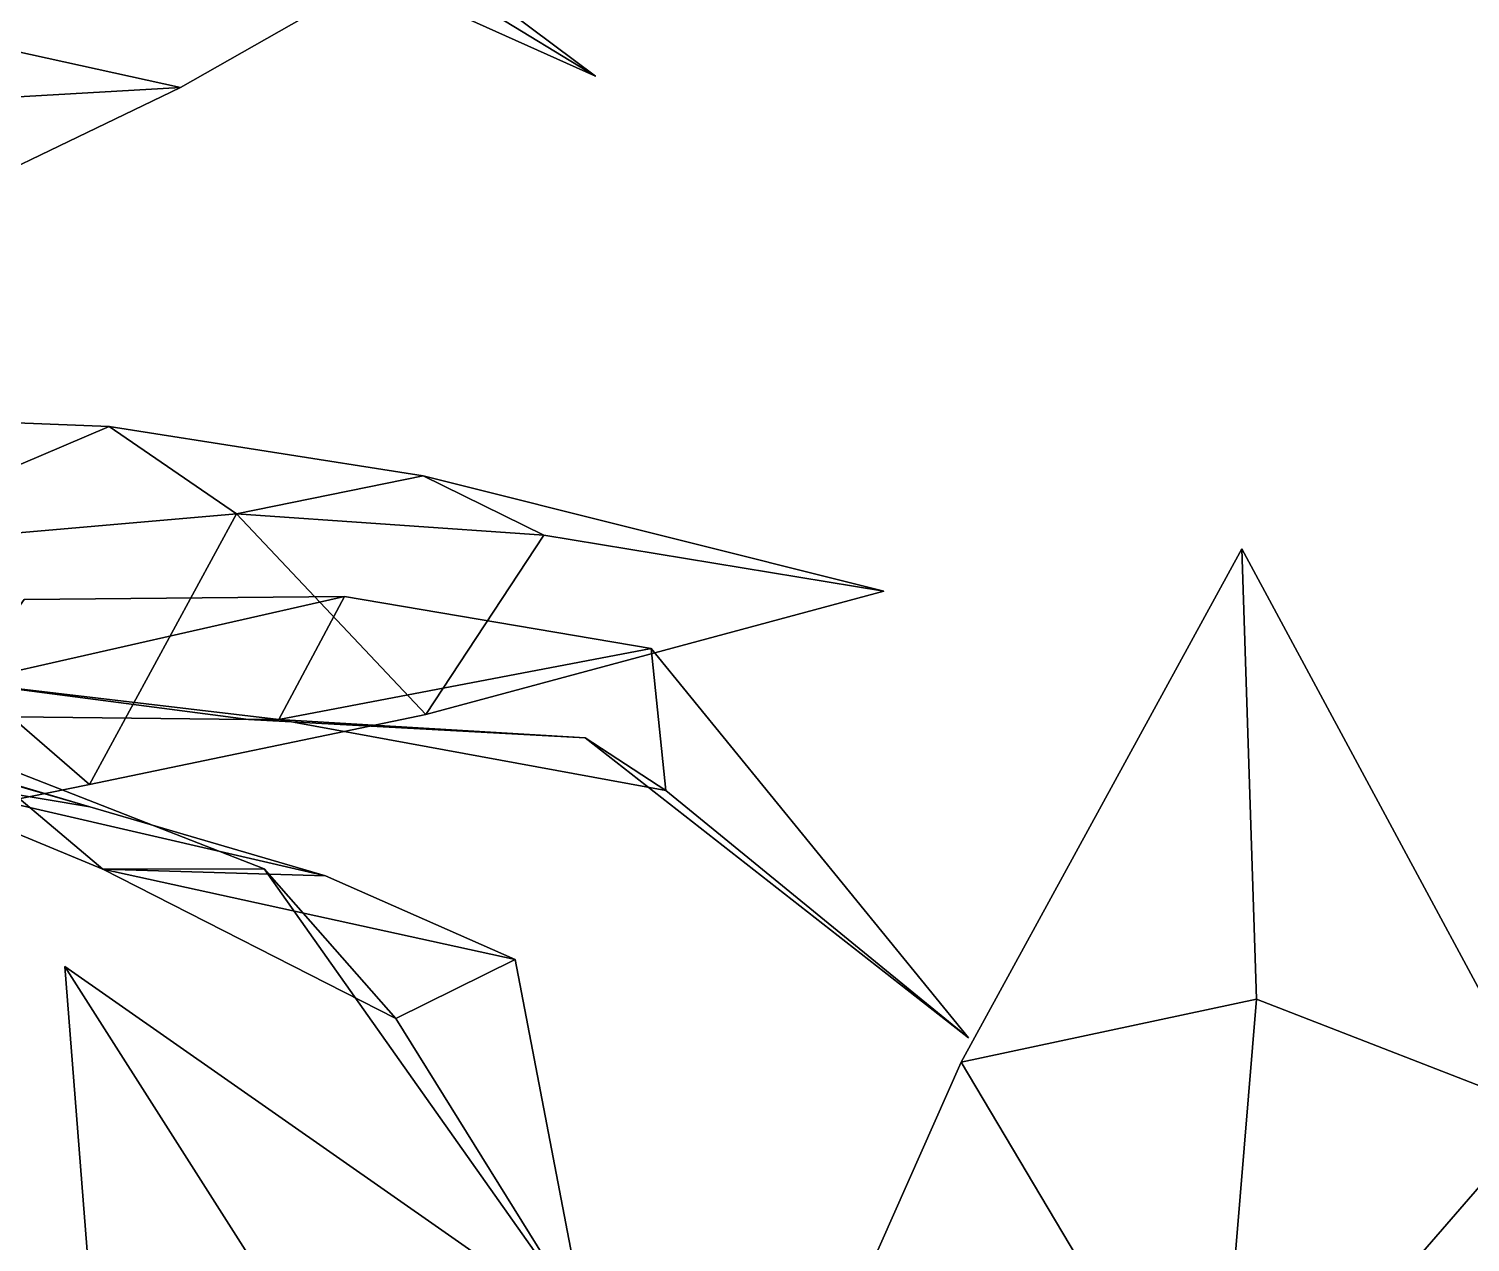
# Model space of a CAD drawing. Header units: metres. Extents: x -208 to 315, y -224 to 287.
# Drawn here: x 174.87 to 198.53, y 153.09 to 172.99 of the extents above; entities that cross this region are included whole.
import ezdxf

# ---------------------------------------------------------------- set-up
doc = ezdxf.new("R2010")
doc.units = ezdxf.units.M

msp = doc.modelspace()

# ---------------------------------------------------------------- linework, layer by layer
at = {"layer": 'Breeder_Leaf', "color": 3}
for points in [[(175.4447, 177.5276, 687.1304), (184.1727, 172.2182, 683.1859), (179.3157, 174.397, 689.2008)], [(175.4447, 177.5276, 687.1304), (179.3157, 174.397, 689.2008), (184.1727, 172.2182, 683.1859)], [(184.1727, 172.2182, 683.1859), (181.3706, 174.3127, 694.0292), (179.3157, 174.397, 689.2008)], [(184.1727, 172.2182, 683.1859), (179.3157, 174.397, 689.2008), (181.3706, 174.3127, 694.0292)], [(172.979, 172.9959, 694.0842), (181.3706, 174.3127, 694.0292), (177.3593, 172.031, 699.2442)], [(172.979, 172.9959, 694.0842), (177.3593, 172.031, 699.2442), (181.3706, 174.3127, 694.0292)], [(177.3593, 172.031, 699.2442), (167.8502, 171.4846, 697.8437), (172.979, 172.9959, 694.0842)], [(177.3593, 172.031, 699.2442), (172.979, 172.9959, 694.0842), (167.8502, 171.4846, 697.8437)], [(167.8502, 171.4846, 697.8437), (177.3593, 172.031, 699.2442), (172.2941, 169.5899, 702.8771)], [(167.8502, 171.4846, 697.8437), (172.2941, 169.5899, 702.8771), (177.3593, 172.031, 699.2442)], [(190.1753, 156.0382, 742.6138), (194.7815, 164.4589, 737.3413), (195.0213, 157.0728, 740.4884)], [(190.1753, 156.0382, 742.6138), (195.0213, 157.0728, 740.4884), (194.7815, 164.4589, 737.3413)], [(194.7815, 164.4589, 737.3413), (199.7549, 155.2368, 741.8173), (195.0213, 157.0728, 740.4884)], [(194.7815, 164.4589, 737.3413), (195.0213, 157.0728, 740.4884), (199.7549, 155.2368, 741.8173)], [(180.0534, 163.6802, 727.3371), (173.8249, 162.2675, 723.0302), (178.9772, 161.6608, 722.368)], [(180.0534, 163.6802, 727.3371), (178.9772, 161.6608, 722.368), (173.8249, 162.2675, 723.0302)], [(173.8249, 162.2675, 723.0302), (180.0534, 163.6802, 727.3371), (174.7948, 163.6325, 728.3555)], [(173.8249, 162.2675, 723.0302), (174.7948, 163.6325, 728.3555), (180.0534, 163.6802, 727.3371)], [(178.9772, 161.6608, 722.368), (185.0876, 162.8285, 725.106), (180.0534, 163.6802, 727.3371)], [(178.9772, 161.6608, 722.368), (180.0534, 163.6802, 727.3371), (185.0876, 162.8285, 725.106)], [(185.3272, 160.4985, 721.6205), (185.0876, 162.8285, 725.106), (178.9772, 161.6608, 722.368)], [(185.3272, 160.4985, 721.6205), (178.9772, 161.6608, 722.368), (185.0876, 162.8285, 725.106)], [(190.2924, 156.4385, 721.2081), (185.0876, 162.8285, 725.106), (185.3272, 160.4985, 721.6205)], [(190.2924, 156.4385, 721.2081), (185.3272, 160.4985, 721.6205), (185.0876, 162.8285, 725.106)], [(168.5371, 162.3471, 725.1947), (172.0612, 161.3554, 720.8245), (175.8739, 160.2269, 722.712)], [(168.5371, 162.3471, 725.1947), (175.8739, 160.2269, 722.712), (172.0612, 161.3554, 720.8245)], [(168.5371, 162.3471, 725.1947), (175.8739, 160.2269, 722.712), (172.0879, 160.8611, 727.8063)], [(168.5371, 162.3471, 725.1947), (172.0879, 160.8611, 727.8063), (175.8739, 160.2269, 722.712)], [(173.1854, 161.722, 716.707), (178.4752, 161.6637, 716.5151), (173.8249, 162.2675, 723.0302)], [(173.1854, 161.722, 716.707), (173.8249, 162.2675, 723.0302), (178.4752, 161.6637, 716.5151)], [(173.8249, 162.2675, 723.0302), (178.4752, 161.6637, 716.5151), (178.9772, 161.6608, 722.368)], [(173.8249, 162.2675, 723.0302), (178.9772, 161.6608, 722.368), (178.4752, 161.6637, 716.5151)], [(178.4752, 161.6637, 716.5151), (184.0011, 161.3611, 717.6068), (178.9772, 161.6608, 722.368)], [(178.4752, 161.6637, 716.5151), (178.9772, 161.6608, 722.368), (184.0011, 161.3611, 717.6068)], [(178.9772, 161.6608, 722.368), (184.0011, 161.3611, 717.6068), (185.3272, 160.4985, 721.6205)], [(178.9772, 161.6608, 722.368), (185.3272, 160.4985, 721.6205), (184.0011, 161.3611, 717.6068)], [(184.0011, 161.3611, 717.6068), (190.2924, 156.4385, 721.2081), (185.3272, 160.4985, 721.6205)], [(184.0011, 161.3611, 717.6068), (185.3272, 160.4985, 721.6205), (190.2924, 156.4385, 721.2081)], [(173.7888, 161.1426, 735.3142), (172.0879, 160.8611, 727.8063), (176.0852, 159.2032, 730.7433)], [(173.7888, 161.1426, 735.3142), (176.0852, 159.2032, 730.7433), (172.0879, 160.8611, 727.8063)], [(176.0852, 159.2032, 730.7433), (178.7355, 159.2119, 737.0023), (173.7888, 161.1426, 735.3142)], [(176.0852, 159.2032, 730.7433), (173.7888, 161.1426, 735.3142), (178.7355, 159.2119, 737.0023)], [(175.8739, 160.2269, 722.712), (179.7404, 159.095, 726.1458), (172.0879, 160.8611, 727.8063)], [(175.8739, 160.2269, 722.712), (172.0879, 160.8611, 727.8063), (179.7404, 159.095, 726.1458)], [(172.0879, 160.8611, 727.8063), (179.7404, 159.095, 726.1458), (176.0852, 159.2032, 730.7433)], [(172.0879, 160.8611, 727.8063), (176.0852, 159.2032, 730.7433), (179.7404, 159.095, 726.1458)], [(180.8937, 156.7566, 734.3663), (178.7355, 159.2119, 737.0023), (176.0852, 159.2032, 730.7433)], [(180.8937, 156.7566, 734.3663), (176.0852, 159.2032, 730.7433), (178.7355, 159.2119, 737.0023)], [(183.9955, 151.7657, 736.9694), (178.7355, 159.2119, 737.0023), (180.8937, 156.7566, 734.3663)], [(183.9955, 151.7657, 736.9694), (180.8937, 156.7566, 734.3663), (178.7355, 159.2119, 737.0023)], [(179.7404, 159.095, 726.1458), (182.8527, 157.723, 730.6459), (176.0852, 159.2032, 730.7433)], [(179.7404, 159.095, 726.1458), (176.0852, 159.2032, 730.7433), (182.8527, 157.723, 730.6459)], [(176.0852, 159.2032, 730.7433), (182.8527, 157.723, 730.6459), (180.8937, 156.7566, 734.3663)], [(176.0852, 159.2032, 730.7433), (180.8937, 156.7566, 734.3663), (182.8527, 157.723, 730.6459)], [(176.3168, 146.734, 746.4752), (175.463, 157.6115, 745.5386), (179.7379, 150.8988, 746.6256)], [(176.3168, 146.734, 746.4752), (179.7379, 150.8988, 746.6256), (175.463, 157.6115, 745.5386)], [(175.463, 157.6115, 745.5386), (184.3269, 151.4127, 749.1196), (179.7379, 150.8988, 746.6256)], [(175.463, 157.6115, 745.5386), (179.7379, 150.8988, 746.6256), (184.3269, 151.4127, 749.1196)], [(182.8527, 157.723, 730.6459), (183.9955, 151.7657, 736.9694), (180.8937, 156.7566, 734.3663)], [(182.8527, 157.723, 730.6459), (180.8937, 156.7566, 734.3663), (183.9955, 151.7657, 736.9694)], [(194.3536, 149.0112, 739.7618), (190.1753, 156.0382, 742.6138), (195.0213, 157.0728, 740.4884)], [(194.3536, 149.0112, 739.7618), (195.0213, 157.0728, 740.4884), (190.1753, 156.0382, 742.6138)], [(195.0213, 157.0728, 740.4884), (199.7549, 155.2368, 741.8173), (194.3536, 149.0112, 739.7618)], [(195.0213, 157.0728, 740.4884), (194.3536, 149.0112, 739.7618), (199.7549, 155.2368, 741.8173)], [(187.3317, 149.6374, 741.8115), (190.1753, 156.0382, 742.6138), (194.3536, 149.0112, 739.7618)], [(187.3317, 149.6374, 741.8115), (194.3536, 149.0112, 739.7618), (190.1753, 156.0382, 742.6138)], [(194.3536, 149.0112, 739.7618), (199.7549, 155.2368, 741.8173), (201.1281, 148.5289, 740.5478)], [(194.3536, 149.0112, 739.7618), (201.1281, 148.5289, 740.5478), (199.7549, 155.2368, 741.8173)]]:
    msp.add_3dface(points, dxfattribs=at)
at = {"layer": 'Breeder_Stipule', "color": 3}
for points in [[(171.4236, 164.4404, 710.5099), (176.1883, 166.4679, 713.6558), (171.3471, 166.6609, 714.7178)], [(171.4236, 164.4404, 710.5099), (171.3471, 166.6609, 714.7178), (176.1883, 166.4679, 713.6558)], [(178.2822, 165.037, 709.4851), (176.1883, 166.4679, 713.6558), (171.4236, 164.4404, 710.5099)], [(178.2822, 165.037, 709.4851), (171.4236, 164.4404, 710.5099), (176.1883, 166.4679, 713.6558)], [(181.3433, 165.6584, 712.6392), (176.1883, 166.4679, 713.6558), (178.2822, 165.037, 709.4851)], [(181.3433, 165.6584, 712.6392), (178.2822, 165.037, 709.4851), (176.1883, 166.4679, 713.6558)], [(181.3433, 165.6584, 712.6392), (178.2822, 165.037, 709.4851), (183.3232, 164.6865, 709.3795)], [(181.3433, 165.6584, 712.6392), (183.3232, 164.6865, 709.3795), (178.2822, 165.037, 709.4851)], [(181.3433, 165.6584, 712.6392), (183.3232, 164.6865, 709.3795), (188.9019, 163.7677, 710.0536)], [(181.3433, 165.6584, 712.6392), (188.9019, 163.7677, 710.0536), (183.3232, 164.6865, 709.3795)], [(171.4236, 164.4404, 710.5099), (175.8683, 160.5951, 708.6005), (178.2822, 165.037, 709.4851)], [(171.4236, 164.4404, 710.5099), (178.2822, 165.037, 709.4851), (175.8683, 160.5951, 708.6005)], [(178.2822, 165.037, 709.4851), (175.8683, 160.5951, 708.6005), (181.3878, 161.7439, 708.8546)], [(178.2822, 165.037, 709.4851), (181.3878, 161.7439, 708.8546), (175.8683, 160.5951, 708.6005)], [(178.2822, 165.037, 709.4851), (181.3878, 161.7439, 708.8546), (183.3232, 164.6865, 709.3795)], [(178.2822, 165.037, 709.4851), (183.3232, 164.6865, 709.3795), (181.3878, 161.7439, 708.8546)], [(183.3232, 164.6865, 709.3795), (181.3878, 161.7439, 708.8546), (188.9019, 163.7677, 710.0536)], [(183.3232, 164.6865, 709.3795), (188.9019, 163.7677, 710.0536), (181.3878, 161.7439, 708.8546)], [(171.4236, 164.4404, 710.5099), (171.259, 159.6624, 709.0616), (175.8683, 160.5951, 708.6005)], [(171.4236, 164.4404, 710.5099), (175.8683, 160.5951, 708.6005), (171.259, 159.6624, 709.0616)]]:
    msp.add_3dface(points, dxfattribs=at)

doc.saveas('drawing.dxf')
